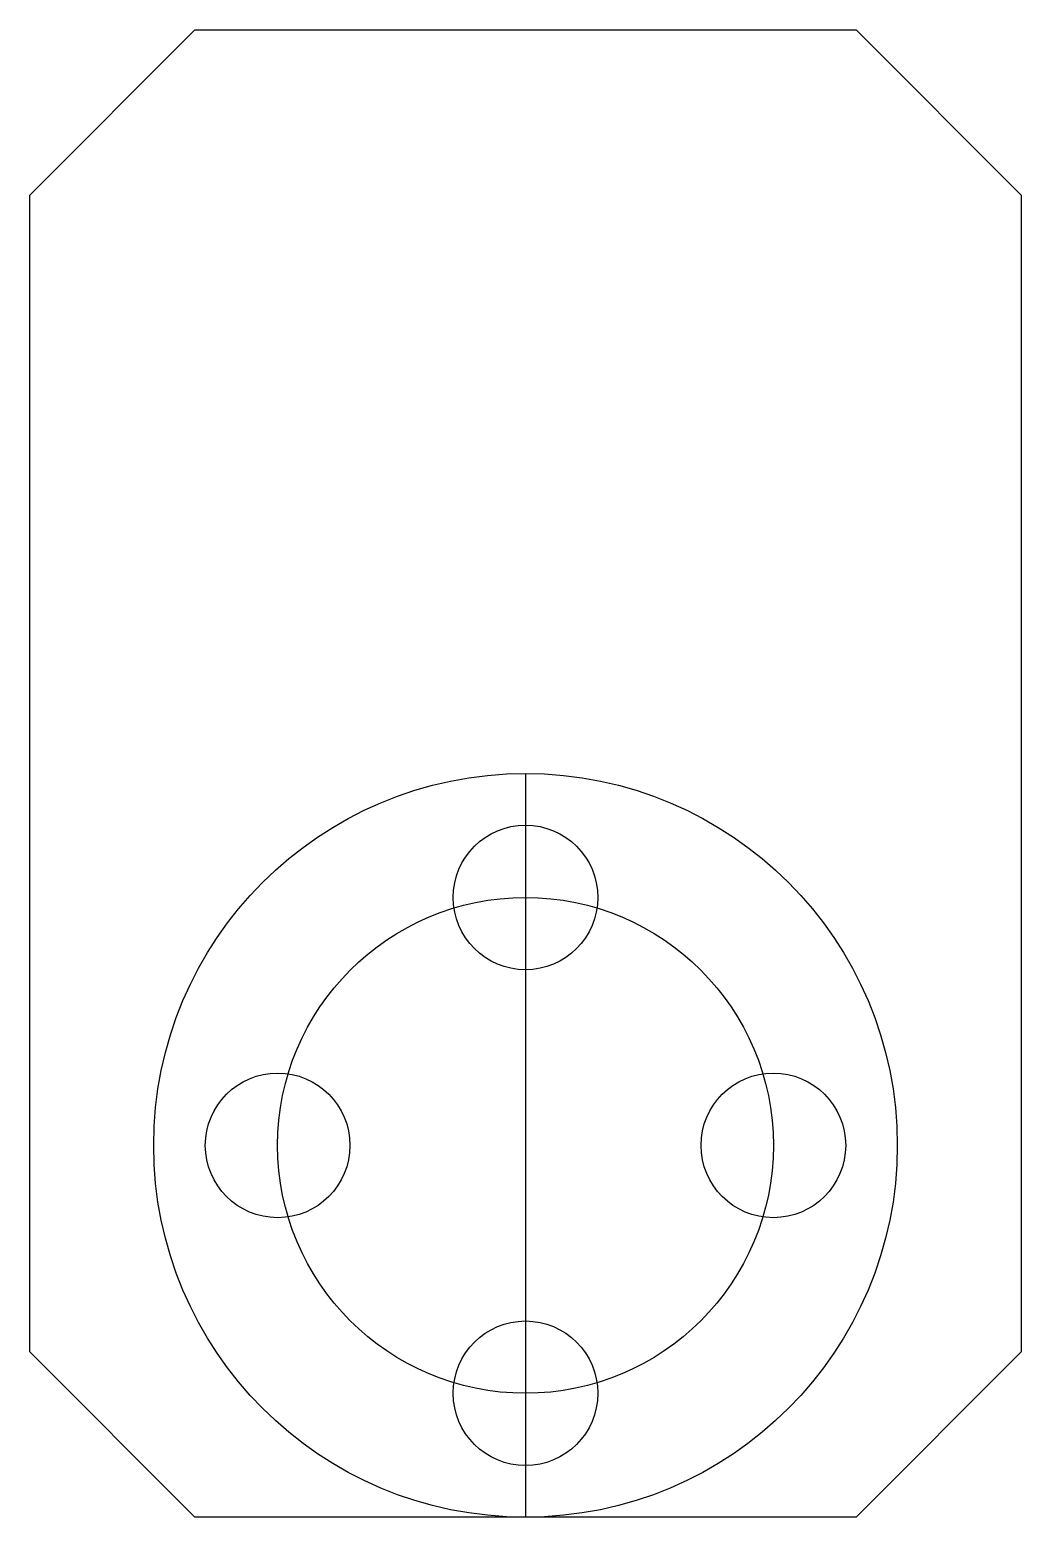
# Model space of a CAD drawing. Header units: millimetres. Extents: x -12 to 12, y -18 to 18.
import ezdxf

# ---------------------------------------------------------------- set-up
doc = ezdxf.new("R2010")
doc.units = ezdxf.units.MM
doc.layers.get('0').update_dxf_attribs({"linetype": 'CONTINUOUS'})

msp = doc.modelspace()

# ---------------------------------------------------------------- linework, layer by layer
msp.add_line((0, 0), (0, -18))
msp.add_lwpolyline([(12, -14), (8, -18), (-8, -18), (-12, -14), (-12, 14), (-8, 18), (8, 18), (12, 14)], close=True)
for centre, radius in [((0, -9), 9), ((0, -3), 1.75), ((0, -9), 6), ((-6, -9), 1.75), ((6, -9), 1.75), ((0, -15), 1.75)]:
    msp.add_circle(centre, radius)

doc.saveas('drawing.dxf')
